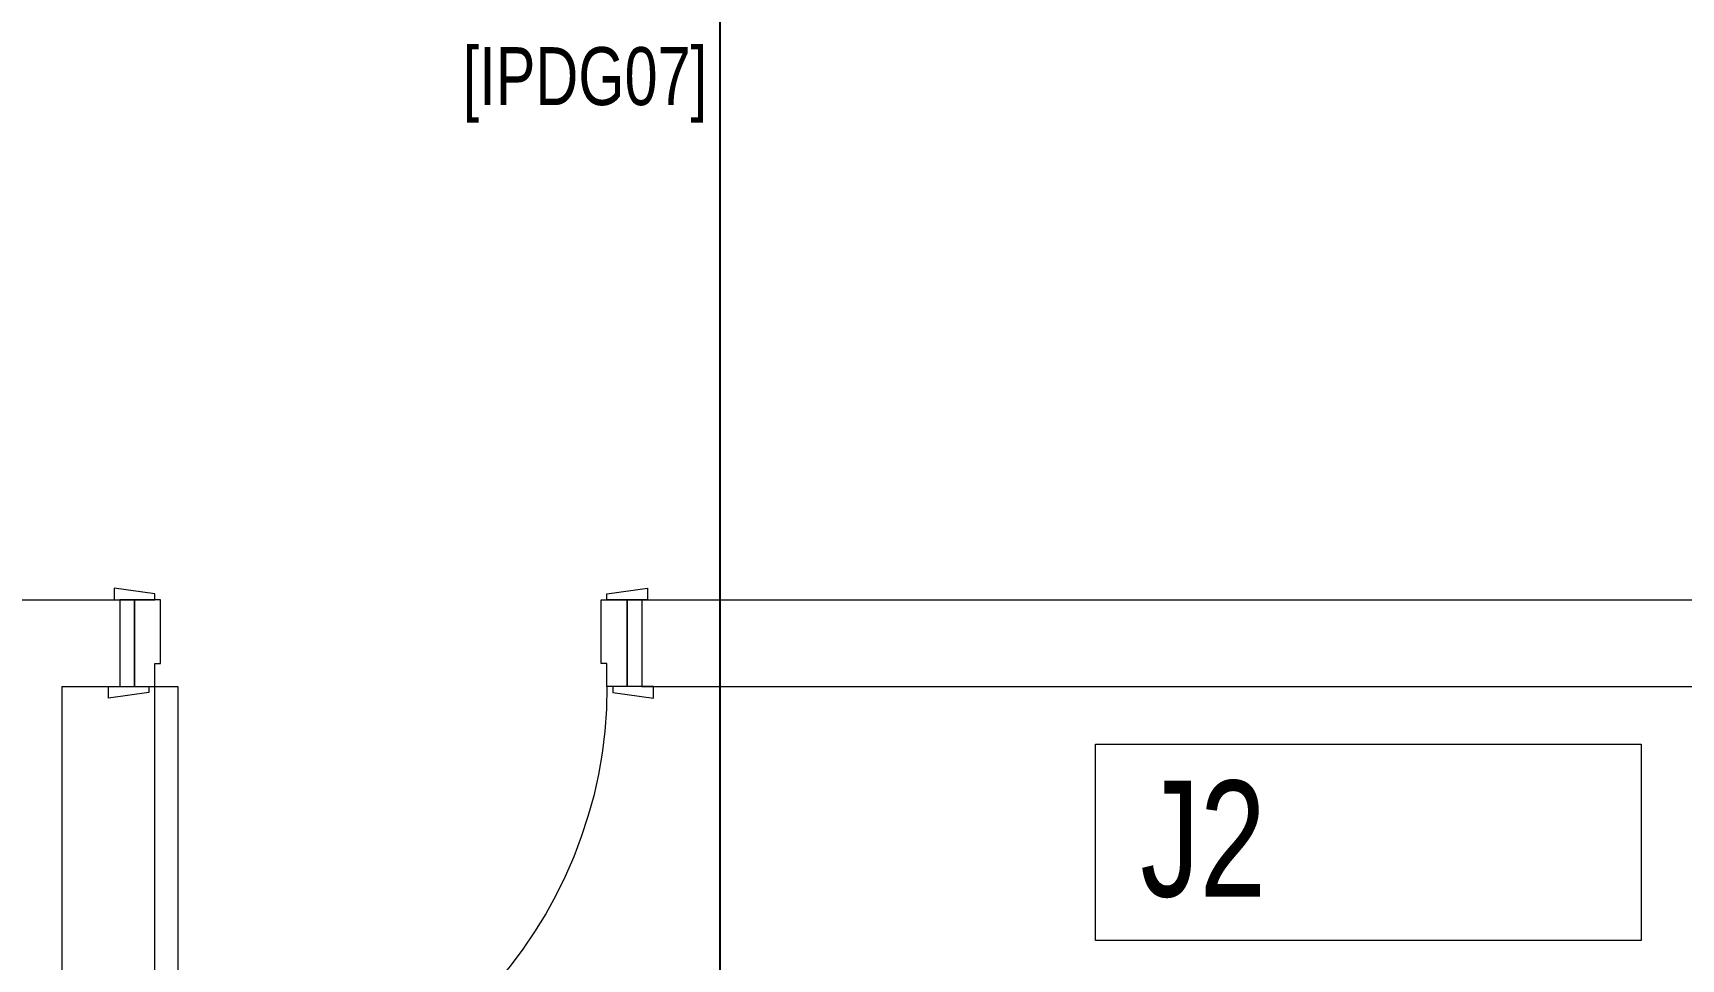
# Model space of a CAD drawing. Header units: metres. Extents: x -18745 to 220762, y -1579758 to -1356048.
# Drawn here: x 194128 to 196971, y -1465323 to -1463725 of the extents above; entities that cross this region are included whole.
import ezdxf

# ---------------------------------------------------------------- set-up
doc = ezdxf.new("R2010")
doc.units = ezdxf.units.M
doc.layers.get('0').update_dxf_attribs({"lineweight": 0})
for name, color, linetype, lineweight in [('A-100 - Copy$0$72_EGR_BASE_TEXT', 8, 'Continuous', 0), ('A-100 - Copy$0$Medical Equipment and Furniture', 8, 'Continuous', 0), ('A-100 - Copy$0$Walls', 8, 'Continuous', 0), ('A-100 - Copy$0$Wooden Joinery', 8, 'Continuous', 0)]:
    doc.layers.add(name, color=color, linetype=linetype, lineweight=lineweight)
doc.layers.add('A-100 - Copy$0$axes', color=8, linetype='Continuous')
doc.styles.add('A-100 - Copy$0$X3G_ENTITY_2587EA', font='swisscl.ttf', dxfattribs={"height": 200})

# ---------------------------------------------------------------- blocks, each defined once
blk = doc.blocks.new('A-100 - Copy$0$A$C72370EFE')
at = {"layer": 'A-100 - Copy$0$Wooden Joinery'}
for p, q in [((-0.01, -0.04), (-0.02, -0.04)), ((-0.01, -0.03), (-0.01, -0.07)), ((0, -0.03), (-0.01, -0.03)), ((0.04, -0.03), (0.05, -0.03)), ((0.05, -0.03), (0.05, -0.07)), ((0.05, -0.04), (0.06, -0.04)), ((-0.05, -0.07), (-0.05, -0.16)), ((-0.03, -0.07), (-0.03, -0.16)), ((-0.01, -0.06), (-0.02, -0.06)), ((0, -0.07), (-0.01, -0.07)), ((0.04, -0.07), (0.05, -0.07)), ((0.05, -0.06), (0.06, -0.06)), ((0.07, -0.07), (0.07, -0.16)), ((0.09, -0.07), (0.09, -0.16)), ((-0.01, -0.17), (-0.02, -0.17)), ((-0.01, -0.17), (-0.01, -0.19)), ((0.05, -0.17), (0.06, -0.17)), ((0.05, -0.17), (0.05, -0.19)), ((-0.01, -0.19), (-0.02, -0.19)), ((0.05, -0.19), (0.06, -0.19))]:
    blk.add_line(p, q, dxfattribs=at)
for centre, radius, start, end in [((-0.02, -0.07), 0.03, 90, 180), ((0.06, -0.07), 0.03, 0, 90), ((-0.02, -0.07), 0.01, 90, 180), ((0.06, -0.07), 0.01, 0, 90), ((-0.02, -0.16), 0.03, 180, 270), ((-0.02, -0.16), 0.01, 180, 270), ((0.06, -0.16), 0.01, 270, 0), ((0.06, -0.16), 0.03, 270, 0)]:
    blk.add_arc(centre, radius, start, end, dxfattribs=at)
blk = doc.blocks.new('A-100 - Copy$0$DR1')
at = {"layer": 'A-100 - Copy$0$Wooden Joinery', "elevation": 0}
for points in [[(1743402.9, 41721.9), (1743392.9, 41721.9), (1743382.9, 41791.9), (1743402.9, 41791.9)], [(1743552.9, 41731.9), (1743562.9, 41731.9), (1743572.9, 41801.9), (1743552.9, 41801.9)], [(1743552.9, 41681.9), (1744331.9, 41681.9), (1744331.9, 41721.9), (1743552.9, 41721.9)], [(1743402.9, 40941.9), (1743392.9, 40941.9), (1743382.9, 40871.9), (1743402.9, 40871.9)], [(1743552.9, 40931.9), (1743562.9, 40931.9), (1743572.9, 40861.9), (1743552.9, 40861.9)]]:
    blk.add_lwpolyline(points, close=True, dxfattribs=at)
for points in [[(1743552.9, 41756.9), (1743402.9, 41756.9), (1743402.9, 41781.9), (1743552.9, 41781.9), (1743552.9, 41756.9)], [(1743552.9, 41756.9), (1743552.9, 41721.9), (1743512.9, 41721.9), (1743512.9, 41711.9), (1743402.9, 41711.9), (1743402.9, 41756.9), (1743552.9, 41756.9)], [(1743552.9, 40906.9), (1743552.9, 40941.9), (1743512.9, 40941.9), (1743512.9, 40951.9), (1743402.9, 40951.9), (1743402.9, 40906.9), (1743552.9, 40906.9)], [(1743552.9, 40906.9), (1743402.9, 40906.9), (1743402.9, 40881.9), (1743552.9, 40881.9), (1743552.9, 40906.9)]]:
    blk.add_lwpolyline(points, dxfattribs=at)
at = {"layer": 'A-100 - Copy$0$Wooden Joinery'}
blk.add_arc((1743552.9, 41721.9, 0), 780, 270, 357.0603, dxfattribs=at)
at = {"layer": 'A-100 - Copy$0$Wooden Joinery', "xscale": -999.9999999998856, "yscale": 999.9999999998856, "zscale": 999.9999999998854, "rotation": 270}
blk.add_blockref('A-100 - Copy$0$A$C72370EFE', (1744331.9, 41681.9, 0), dxfattribs=at)
blk = doc.blocks.new('A-100 - Copy')
at = {"layer": 'A-100 - Copy$0$axes'}
blk.add_line((195313.3, -1477297.4, 0), (195313.3, -1451192.7, 0), dxfattribs=at)
blk.add_line((195313.3, -1477297.4, 0), (195313.3, -1451192.7, 0), dxfattribs=at)
at = {"layer": 'A-100 - Copy$0$Medical Equipment and Furniture'}
blk.add_lwpolyline([(195961, -1464951.9), (196902.2, -1464951.9), (196902.2, -1465291.1), (195961, -1465291.1)], close=True, dxfattribs=at)
at = {"layer": 'A-100 - Copy$0$Walls'}
for p, q in [((194278.3, -1464702.7, 0), (194278.3, -1464852.7, 0)), ((195178.3, -1464702.7, 0), (195178.3, -1464852.7, 0))]:
    blk.add_line(p, q, dxfattribs=at)
at = {"layer": 'A-100 - Copy$0$Walls', "elevation": 0}
blk.add_lwpolyline([(194178.3, -1464852.7), (194178.3, -1469677.7)], dxfattribs=at)
at = {"layer": 'A-100 - Copy$0$Walls'}
for points in [[(191598.3, -1464702.7, 0), (194278.3, -1464702.7, 0)], [(195178.3, -1464702.7, 0), (199963.3, -1464702.7, 0)], [(194178.3, -1464852.7, 0), (194278.3, -1464852.7, 0)], [(195178.3, -1464852.7, 0), (199763.3, -1464852.7, 0)]]:
    blk.add_polyline3d(points, dxfattribs=at)
at = {"layer": 'A-100 - Copy$0$Wooden Joinery', "xscale": -1.000000000000003, "rotation": 90}
blk.add_blockref('A-100 - Copy$0$DR1', (236060.2, 278700.2, 0), dxfattribs=at)
at = {"layer": 'A-100 - Copy$0$72_EGR_BASE_TEXT', "insert": (195080.3, -1463749.2), "char_height": 100, "attachment_point": 2, "style": 'A-100 - Copy$0$X3G_ENTITY_2587EA'}
blk.add_mtext('[IPDG07]', dxfattribs=at)
at = {"layer": 'A-100 - Copy$0$Medical Equipment and Furniture', "insert": (196146.6, -1465015.1), "char_height": 200, "attachment_point": 2, "style": 'A-100 - Copy$0$X3G_ENTITY_2587EA'}
blk.add_mtext('J2', dxfattribs=at)

msp = doc.modelspace()

# ---------------------------------------------------------------- block references
msp.add_blockref('A-100 - Copy', (0, 0))

doc.saveas('drawing.dxf')
